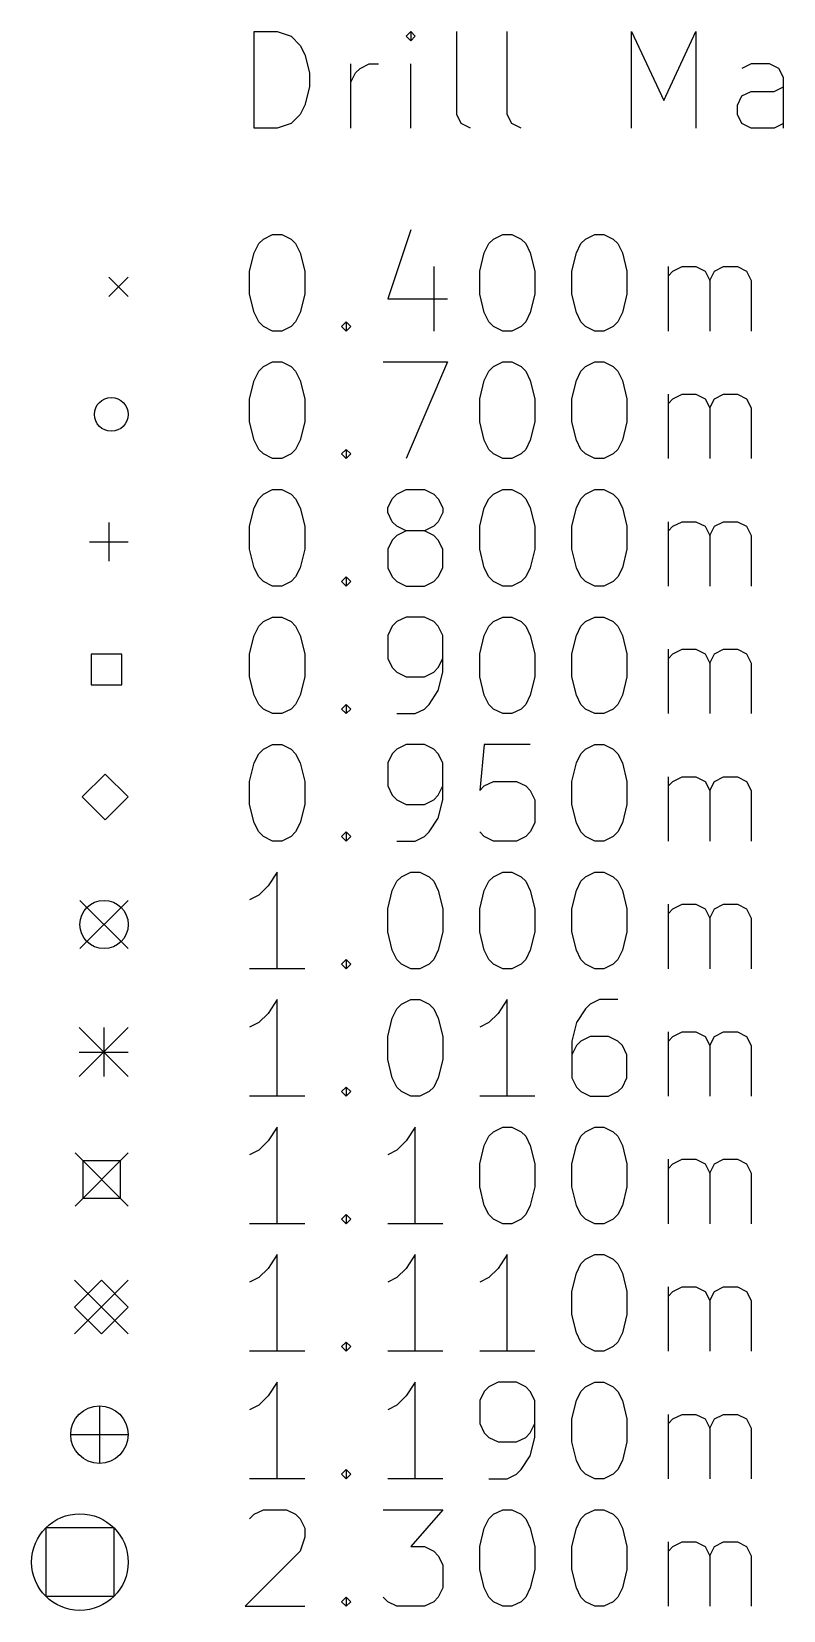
# Model space of a CAD drawing. Extents: x 123 to 254, y -156 to -68.
# Drawn here: x 122.77 to 138.33, y -155.53 to -122.84 of the extents above; entities that cross this region are included whole.
import ezdxf

# ---------------------------------------------------------------- set-up
doc = ezdxf.new("R2010")
doc.units = 0
doc.layers.add('BLACK', color=7, linetype='CONTINUOUS')

msp = doc.modelspace()

# ---------------------------------------------------------------- linework, layer by layer
at = {"layer": 'BLACK', "linetype": 'CONTINUOUS'}
for p, q in [((127.373768, -124.839838), (127.373768, -122.839838)), ((127.373768, -122.839838), (127.849958, -122.839838)), ((127.849958, -122.839838), (128.135673, -122.935076)), ((130.611863, -122.839838), (130.516625, -122.935076)), ((130.707101, -122.935076), (130.611863, -122.839838)), ((130.611863, -122.839838), (130.611863, -123.030314)), ((131.564244, -124.554123), (131.564244, -122.839838)), ((132.611863, -124.554123), (132.611863, -122.839838)), ((135.183292, -124.839838), (135.183292, -122.839838)), ((135.183292, -122.839838), (135.849959, -124.268409)), ((135.849959, -124.268409), (136.516625, -122.839838)), ((136.516625, -122.839838), (136.516625, -124.839838)), ((128.135673, -122.935076), (128.326149, -123.125552)), ((128.326149, -123.125552), (128.421387, -123.316028)), ((130.516625, -122.935076), (130.611863, -123.030314)), ((130.611863, -123.030314), (130.707101, -122.935076)), ((128.421387, -123.316028), (128.516625, -123.69698)), ((129.373768, -124.839838), (129.373768, -123.506504)), ((129.564244, -123.601742), (129.75472, -123.506504)), ((129.75472, -123.506504), (129.945197, -123.506504)), ((130.611863, -124.839838), (130.611863, -123.506504)), ((137.659482, -123.506504), (137.469006, -123.601742)), ((138.040435, -123.506504), (137.659482, -123.506504)), ((138.230911, -123.601742), (138.040435, -123.506504)), ((128.516625, -123.69698), (128.516625, -123.982695)), ((129.373768, -123.887457), (129.469006, -123.69698)), ((129.469006, -123.69698), (129.564244, -123.601742)), ((138.326149, -123.792219), (138.230911, -123.601742)), ((138.326149, -124.839838), (138.326149, -123.792219)), ((128.516625, -123.982695), (128.421387, -124.363647)), ((137.373768, -124.363647), (137.469006, -124.173171)), ((137.469006, -124.173171), (137.659482, -124.077933)), ((137.659482, -124.077933), (138.135673, -124.077933)), ((138.135673, -124.077933), (138.326149, -123.982695)), ((128.421387, -124.363647), (128.326149, -124.554123)), ((137.373768, -124.554123), (137.373768, -124.363647)), ((127.849958, -124.839838), (127.373768, -124.839838)), ((128.135673, -124.7446), (127.849958, -124.839838)), ((128.326149, -124.554123), (128.135673, -124.7446)), ((131.659482, -124.7446), (131.564244, -124.554123)), ((131.849958, -124.839838), (131.659482, -124.7446)), ((132.707101, -124.7446), (132.611863, -124.554123)), ((132.897577, -124.839838), (132.707101, -124.7446)), ((137.469006, -124.7446), (137.373768, -124.554123)), ((137.659482, -124.839838), (137.469006, -124.7446)), ((138.135673, -124.839838), (137.659482, -124.839838)), ((138.326149, -124.7446), (138.135673, -124.839838)), ((127.469006, -127.230314), (127.564244, -127.135076)), ((127.564244, -127.135076), (127.75472, -127.039838)), ((127.75472, -127.039838), (127.945197, -127.039838)), ((127.945197, -127.039838), (128.135673, -127.135076)), ((128.135673, -127.135076), (128.230911, -127.230314)), ((130.611863, -126.9446), (130.135673, -128.373171)), ((132.230911, -127.230314), (132.326149, -127.135076)), ((132.326149, -127.135076), (132.516625, -127.039838)), ((132.516625, -127.039838), (132.707102, -127.039838)), ((132.707102, -127.039838), (132.897578, -127.135076)), ((132.897578, -127.135076), (132.992816, -127.230314)), ((134.135673, -127.230314), (134.230911, -127.135076)), ((134.230911, -127.135076), (134.421387, -127.039838)), ((134.421387, -127.039838), (134.611864, -127.039838)), ((134.611864, -127.039838), (134.80234, -127.135076)), ((134.80234, -127.135076), (134.897578, -127.230314)), ((127.27853, -127.801742), (127.373768, -127.42079)), ((127.373768, -127.42079), (127.469006, -127.230314)), ((128.230911, -127.230314), (128.326149, -127.42079)), ((128.326149, -127.42079), (128.421387, -127.801742)), ((132.040435, -127.801742), (132.135673, -127.42079)), ((132.135673, -127.42079), (132.230911, -127.230314)), ((132.992816, -127.230314), (133.088054, -127.42079)), ((133.088054, -127.42079), (133.183292, -127.801742)), ((133.945197, -127.801742), (134.040435, -127.42079)), ((134.040435, -127.42079), (134.135673, -127.230314)), ((134.897578, -127.230314), (134.992816, -127.42079)), ((134.992816, -127.42079), (135.088054, -127.801742)), ((131.088054, -127.706504), (131.088054, -129.039838)), ((135.945197, -129.039838), (135.945197, -127.706504)), ((136.040435, -127.801742), (136.230911, -127.706504)), ((136.230911, -127.706504), (136.516626, -127.706504)), ((136.516626, -127.706504), (136.707102, -127.801742)), ((136.897578, -127.801742), (137.088054, -127.706504)), ((137.088054, -127.706504), (137.373768, -127.706504)), ((137.373768, -127.706504), (137.564245, -127.801742)), ((124.366, -127.925), (124.766, -128.325)), ((124.766, -127.925), (124.366, -128.325)), ((127.27853, -128.277933), (127.27853, -127.801742)), ((128.421387, -127.801742), (128.421387, -128.277933)), ((132.040435, -128.277933), (132.040435, -127.801742)), ((133.183292, -127.801742), (133.183292, -128.277933)), ((133.945197, -128.277933), (133.945197, -127.801742)), ((135.088054, -127.801742), (135.088054, -128.277933)), ((135.945197, -127.89698), (136.040435, -127.801742)), ((136.707102, -127.801742), (136.80234, -127.992219)), ((136.80234, -127.992219), (136.897578, -127.801742)), ((136.80234, -127.992219), (136.80234, -129.039838)), ((137.564245, -127.801742), (137.659483, -127.992219)), ((137.659483, -127.992219), (137.659483, -129.039838)), ((127.373768, -128.658885), (127.27853, -128.277933)), ((128.421387, -128.277933), (128.326149, -128.658885)), ((130.135673, -128.373171), (131.373768, -128.373171)), ((132.135673, -128.658885), (132.040435, -128.277933)), ((133.183292, -128.277933), (133.088054, -128.658885)), ((134.040435, -128.658885), (133.945197, -128.277933)), ((135.088054, -128.277933), (134.992816, -128.658885)), ((127.469006, -128.849361), (127.373768, -128.658885)), ((128.326149, -128.658885), (128.230911, -128.849361)), ((132.230911, -128.849361), (132.135673, -128.658885)), ((133.088054, -128.658885), (132.992816, -128.849361)), ((134.135673, -128.849361), (134.040435, -128.658885)), ((134.992816, -128.658885), (134.897578, -128.849361)), ((127.564244, -128.9446), (127.469006, -128.849361)), ((127.75472, -129.039838), (127.564244, -128.9446)), ((127.945197, -129.039838), (127.75472, -129.039838)), ((128.135673, -128.9446), (127.945197, -129.039838)), ((128.230911, -128.849361), (128.135673, -128.9446)), ((129.183292, -128.9446), (129.27853, -128.849361)), ((129.27853, -129.039838), (129.183292, -128.9446)), ((129.27853, -128.849361), (129.373768, -128.9446)), ((129.27853, -128.849361), (129.27853, -129.039838)), ((129.373768, -128.9446), (129.27853, -129.039838)), ((132.326149, -128.9446), (132.230911, -128.849361)), ((132.516625, -129.039838), (132.326149, -128.9446)), ((132.707102, -129.039838), (132.516625, -129.039838)), ((132.897578, -128.9446), (132.707102, -129.039838)), ((132.992816, -128.849361), (132.897578, -128.9446)), ((134.230911, -128.9446), (134.135673, -128.849361)), ((134.421387, -129.039838), (134.230911, -128.9446)), ((134.611864, -129.039838), (134.421387, -129.039838)), ((134.80234, -128.9446), (134.611864, -129.039838)), ((134.897578, -128.849361), (134.80234, -128.9446)), ((127.564244, -129.775076), (127.75472, -129.679838)), ((127.75472, -129.679838), (127.945197, -129.679838)), ((127.945197, -129.679838), (128.135673, -129.775076)), ((130.040435, -129.679838), (131.373768, -129.679838)), ((131.373768, -129.679838), (130.516625, -131.679838)), ((132.326149, -129.775076), (132.516625, -129.679838)), ((132.516625, -129.679838), (132.707102, -129.679838)), ((132.707102, -129.679838), (132.897578, -129.775076)), ((134.230911, -129.775076), (134.421387, -129.679838)), ((134.421387, -129.679838), (134.611864, -129.679838)), ((134.611864, -129.679838), (134.80234, -129.775076)), ((127.27853, -130.441742), (127.373768, -130.06079)), ((127.373768, -130.06079), (127.469006, -129.870314)), ((127.469006, -129.870314), (127.564244, -129.775076)), ((128.135673, -129.775076), (128.230911, -129.870314)), ((128.230911, -129.870314), (128.326149, -130.06079)), ((128.326149, -130.06079), (128.421387, -130.441742)), ((132.040435, -130.441742), (132.135673, -130.06079)), ((132.135673, -130.06079), (132.230911, -129.870314)), ((132.230911, -129.870314), (132.326149, -129.775076)), ((132.897578, -129.775076), (132.992816, -129.870314)), ((132.992816, -129.870314), (133.088054, -130.06079)), ((133.088054, -130.06079), (133.183292, -130.441742)), ((133.945197, -130.441742), (134.040435, -130.06079)), ((134.040435, -130.06079), (134.135673, -129.870314)), ((134.135673, -129.870314), (134.230911, -129.775076)), ((134.80234, -129.775076), (134.897578, -129.870314)), ((134.897578, -129.870314), (134.992816, -130.06079)), ((134.992816, -130.06079), (135.088054, -130.441742)), ((135.945197, -131.679838), (135.945197, -130.346504)), ((136.040435, -130.441742), (136.230911, -130.346504)), ((136.230911, -130.346504), (136.516626, -130.346504)), ((136.516626, -130.346504), (136.707102, -130.441742)), ((136.897578, -130.441742), (137.088054, -130.346504)), ((137.088054, -130.346504), (137.373768, -130.346504)), ((137.373768, -130.346504), (137.564245, -130.441742)), ((127.27853, -130.917933), (127.27853, -130.441742)), ((128.421387, -130.441742), (128.421387, -130.917933)), ((132.040435, -130.917933), (132.040435, -130.441742)), ((133.183292, -130.441742), (133.183292, -130.917933)), ((133.945197, -130.917933), (133.945197, -130.441742)), ((135.088054, -130.441742), (135.088054, -130.917933)), ((135.945197, -130.53698), (136.040435, -130.441742)), ((136.707102, -130.441742), (136.80234, -130.632219)), ((136.80234, -130.632219), (136.897578, -130.441742)), ((136.80234, -130.632219), (136.80234, -131.679838)), ((137.564245, -130.441742), (137.659483, -130.632219)), ((137.659483, -130.632219), (137.659483, -131.679838)), ((127.373768, -131.298885), (127.27853, -130.917933)), ((128.421387, -130.917933), (128.326149, -131.298885)), ((132.135673, -131.298885), (132.040435, -130.917933)), ((133.183292, -130.917933), (133.088054, -131.298885)), ((134.040435, -131.298885), (133.945197, -130.917933)), ((135.088054, -130.917933), (134.992816, -131.298885)), ((127.469006, -131.489361), (127.373768, -131.298885)), ((128.326149, -131.298885), (128.230911, -131.489361)), ((132.230911, -131.489361), (132.135673, -131.298885)), ((133.088054, -131.298885), (132.992816, -131.489361)), ((134.135673, -131.489361), (134.040435, -131.298885)), ((134.992816, -131.298885), (134.897578, -131.489361)), ((127.564244, -131.5846), (127.469006, -131.489361)), ((127.75472, -131.679838), (127.564244, -131.5846)), ((127.945197, -131.679838), (127.75472, -131.679838)), ((128.135673, -131.5846), (127.945197, -131.679838)), ((128.230911, -131.489361), (128.135673, -131.5846)), ((129.183292, -131.5846), (129.27853, -131.489361)), ((129.27853, -131.679838), (129.183292, -131.5846)), ((129.27853, -131.489361), (129.373768, -131.5846)), ((129.27853, -131.489361), (129.27853, -131.679838)), ((129.373768, -131.5846), (129.27853, -131.679838)), ((132.326149, -131.5846), (132.230911, -131.489361)), ((132.516625, -131.679838), (132.326149, -131.5846)), ((132.707102, -131.679838), (132.516625, -131.679838)), ((132.897578, -131.5846), (132.707102, -131.679838)), ((132.992816, -131.489361), (132.897578, -131.5846)), ((134.230911, -131.5846), (134.135673, -131.489361)), ((134.421387, -131.679838), (134.230911, -131.5846)), ((134.611864, -131.679838), (134.421387, -131.679838)), ((134.80234, -131.5846), (134.611864, -131.679838)), ((134.897578, -131.489361), (134.80234, -131.5846)), ((127.564244, -132.415076), (127.75472, -132.319838)), ((127.75472, -132.319838), (127.945197, -132.319838)), ((127.945197, -132.319838), (128.135673, -132.415076)), ((130.326149, -132.415076), (130.516625, -132.319838)), ((130.516625, -132.319838), (130.897578, -132.319838)), ((130.897578, -132.319838), (131.088054, -132.415076)), ((132.326149, -132.415076), (132.516625, -132.319838)), ((132.516625, -132.319838), (132.707102, -132.319838)), ((132.707102, -132.319838), (132.897578, -132.415076)), ((134.230911, -132.415076), (134.421387, -132.319838)), ((134.421387, -132.319838), (134.611864, -132.319838)), ((134.611864, -132.319838), (134.80234, -132.415076)), ((127.27853, -133.081742), (127.373768, -132.70079)), ((127.373768, -132.70079), (127.469006, -132.510314)), ((127.469006, -132.510314), (127.564244, -132.415076)), ((128.135673, -132.415076), (128.230911, -132.510314)), ((128.230911, -132.510314), (128.326149, -132.70079)), ((128.326149, -132.70079), (128.421387, -133.081742)), ((130.135673, -132.70079), (130.230911, -132.510314)), ((130.135673, -132.796028), (130.135673, -132.70079)), ((130.230911, -132.510314), (130.326149, -132.415076)), ((131.088054, -132.415076), (131.183292, -132.510314)), ((131.183292, -132.510314), (131.27853, -132.70079)), ((131.27853, -132.70079), (131.27853, -132.796028)), ((132.040435, -133.081742), (132.135673, -132.70079)), ((132.135673, -132.70079), (132.230911, -132.510314)), ((132.230911, -132.510314), (132.326149, -132.415076)), ((132.897578, -132.415076), (132.992816, -132.510314)), ((132.992816, -132.510314), (133.088054, -132.70079)), ((133.088054, -132.70079), (133.183292, -133.081742)), ((133.945197, -133.081742), (134.040435, -132.70079)), ((134.040435, -132.70079), (134.135673, -132.510314)), ((134.135673, -132.510314), (134.230911, -132.415076)), ((134.80234, -132.415076), (134.897578, -132.510314)), ((134.897578, -132.510314), (134.992816, -132.70079)), ((134.992816, -132.70079), (135.088054, -133.081742)), ((124.366, -133.005), (124.366, -133.805)), ((130.230911, -132.986504), (130.135673, -132.796028)), ((130.326149, -133.081742), (130.230911, -132.986504)), ((131.183292, -132.986504), (131.088054, -133.081742)), ((131.27853, -132.796028), (131.183292, -132.986504)), ((135.945197, -134.319838), (135.945197, -132.986504)), ((136.040435, -133.081742), (136.230911, -132.986504)), ((136.230911, -132.986504), (136.516626, -132.986504)), ((136.516626, -132.986504), (136.707102, -133.081742)), ((136.897578, -133.081742), (137.088054, -132.986504)), ((137.088054, -132.986504), (137.373768, -132.986504)), ((137.373768, -132.986504), (137.564245, -133.081742)), ((127.27853, -133.557933), (127.27853, -133.081742)), ((128.421387, -133.081742), (128.421387, -133.557933)), ((130.326149, -133.272219), (130.230911, -133.367457)), ((130.516625, -133.17698), (130.326149, -133.081742)), ((130.516625, -133.17698), (130.326149, -133.272219)), ((130.897578, -133.17698), (130.516625, -133.17698)), ((131.088054, -133.081742), (130.897578, -133.17698)), ((131.088054, -133.272219), (130.897578, -133.17698)), ((131.183292, -133.367457), (131.088054, -133.272219)), ((132.040435, -133.557933), (132.040435, -133.081742)), ((133.183292, -133.081742), (133.183292, -133.557933)), ((133.945197, -133.557933), (133.945197, -133.081742)), ((135.088054, -133.081742), (135.088054, -133.557933)), ((135.945197, -133.17698), (136.040435, -133.081742)), ((136.707102, -133.081742), (136.80234, -133.272219)), ((136.80234, -133.272219), (136.897578, -133.081742)), ((136.80234, -133.272219), (136.80234, -134.319838)), ((137.564245, -133.081742), (137.659483, -133.272219)), ((137.659483, -133.272219), (137.659483, -134.319838)), ((123.966, -133.405), (124.766, -133.405)), ((127.373768, -133.938885), (127.27853, -133.557933)), ((128.421387, -133.557933), (128.326149, -133.938885)), ((130.230911, -133.367457), (130.135673, -133.557933)), ((130.135673, -133.557933), (130.135673, -133.938885)), ((131.27853, -133.557933), (131.183292, -133.367457)), ((131.27853, -133.938885), (131.27853, -133.557933)), ((132.135673, -133.938885), (132.040435, -133.557933)), ((133.183292, -133.557933), (133.088054, -133.938885)), ((134.040435, -133.938885), (133.945197, -133.557933)), ((135.088054, -133.557933), (134.992816, -133.938885)), ((127.469006, -134.129361), (127.373768, -133.938885)), ((128.326149, -133.938885), (128.230911, -134.129361)), ((130.135673, -133.938885), (130.230911, -134.129361)), ((131.183292, -134.129361), (131.27853, -133.938885)), ((132.230911, -134.129361), (132.135673, -133.938885)), ((133.088054, -133.938885), (132.992816, -134.129361)), ((134.135673, -134.129361), (134.040435, -133.938885)), ((134.992816, -133.938885), (134.897578, -134.129361)), ((127.564244, -134.2246), (127.469006, -134.129361)), ((127.75472, -134.319838), (127.564244, -134.2246)), ((127.945197, -134.319838), (127.75472, -134.319838)), ((128.135673, -134.2246), (127.945197, -134.319838)), ((128.230911, -134.129361), (128.135673, -134.2246)), ((129.183292, -134.2246), (129.27853, -134.129361)), ((129.27853, -134.319838), (129.183292, -134.2246)), ((129.27853, -134.129361), (129.373768, -134.2246)), ((129.27853, -134.129361), (129.27853, -134.319838)), ((129.373768, -134.2246), (129.27853, -134.319838)), ((130.230911, -134.129361), (130.326149, -134.2246)), ((130.326149, -134.2246), (130.516625, -134.319838)), ((130.516625, -134.319838), (130.897578, -134.319838)), ((130.897578, -134.319838), (131.088054, -134.2246)), ((131.088054, -134.2246), (131.183292, -134.129361)), ((132.326149, -134.2246), (132.230911, -134.129361)), ((132.516625, -134.319838), (132.326149, -134.2246)), ((132.707102, -134.319838), (132.516625, -134.319838)), ((132.897578, -134.2246), (132.707102, -134.319838)), ((132.992816, -134.129361), (132.897578, -134.2246)), ((134.230911, -134.2246), (134.135673, -134.129361)), ((134.421387, -134.319838), (134.230911, -134.2246)), ((134.611864, -134.319838), (134.421387, -134.319838)), ((134.80234, -134.2246), (134.611864, -134.319838)), ((134.897578, -134.129361), (134.80234, -134.2246)), ((127.564244, -135.055076), (127.75472, -134.959838)), ((127.75472, -134.959838), (127.945197, -134.959838)), ((127.945197, -134.959838), (128.135673, -135.055076)), ((130.516625, -134.959838), (130.326149, -135.055076)), ((130.897578, -134.959838), (130.516625, -134.959838)), ((131.088054, -135.055076), (130.897578, -134.959838)), ((132.326149, -135.055076), (132.516625, -134.959838)), ((132.516625, -134.959838), (132.707102, -134.959838)), ((132.707102, -134.959838), (132.897578, -135.055076)), ((134.230911, -135.055076), (134.421387, -134.959838)), ((134.421387, -134.959838), (134.611864, -134.959838)), ((134.611864, -134.959838), (134.80234, -135.055076)), ((127.373768, -135.34079), (127.469006, -135.150314)), ((127.469006, -135.150314), (127.564244, -135.055076)), ((128.135673, -135.055076), (128.230911, -135.150314)), ((128.230911, -135.150314), (128.326149, -135.34079)), ((130.230911, -135.150314), (130.135673, -135.34079)), ((130.326149, -135.055076), (130.230911, -135.150314)), ((131.183292, -135.150314), (131.088054, -135.055076)), ((131.27853, -135.34079), (131.183292, -135.150314)), ((132.135673, -135.34079), (132.230911, -135.150314)), ((132.230911, -135.150314), (132.326149, -135.055076)), ((132.897578, -135.055076), (132.992816, -135.150314)), ((132.992816, -135.150314), (133.088054, -135.34079)), ((134.040435, -135.34079), (134.135673, -135.150314)), ((134.135673, -135.150314), (134.230911, -135.055076)), ((134.80234, -135.055076), (134.897578, -135.150314)), ((134.897578, -135.150314), (134.992816, -135.34079)), ((127.27853, -135.721742), (127.373768, -135.34079)), ((128.326149, -135.34079), (128.421387, -135.721742)), ((130.135673, -135.34079), (130.135673, -135.81698)), ((131.27853, -136.102695), (131.27853, -135.34079)), ((132.040435, -135.721742), (132.135673, -135.34079)), ((133.088054, -135.34079), (133.183292, -135.721742)), ((133.945197, -135.721742), (134.040435, -135.34079)), ((134.992816, -135.34079), (135.088054, -135.721742)), ((135.945197, -136.959838), (135.945197, -135.626504)), ((136.040435, -135.721742), (136.230911, -135.626504)), ((136.230911, -135.626504), (136.516626, -135.626504)), ((136.516626, -135.626504), (136.707102, -135.721742)), ((136.897578, -135.721742), (137.088054, -135.626504)), ((137.088054, -135.626504), (137.373768, -135.626504)), ((137.373768, -135.626504), (137.564245, -135.721742)), ((124.634201, -135.726799), (123.997799, -135.726799)), ((123.997799, -135.726799), (123.997799, -136.363201)), ((124.634201, -136.363201), (124.634201, -135.726799)), ((127.27853, -136.197933), (127.27853, -135.721742)), ((128.421387, -135.721742), (128.421387, -136.197933)), ((130.135673, -135.81698), (130.230911, -136.007457)), ((131.183292, -136.007457), (131.27853, -135.81698)), ((132.040435, -136.197933), (132.040435, -135.721742)), ((133.183292, -135.721742), (133.183292, -136.197933)), ((133.945197, -136.197933), (133.945197, -135.721742)), ((135.088054, -135.721742), (135.088054, -136.197933)), ((135.945197, -135.81698), (136.040435, -135.721742)), ((136.707102, -135.721742), (136.80234, -135.912219)), ((136.80234, -135.912219), (136.897578, -135.721742)), ((136.80234, -135.912219), (136.80234, -136.959838)), ((137.564245, -135.721742), (137.659483, -135.912219)), ((137.659483, -135.912219), (137.659483, -136.959838)), ((127.373768, -136.578885), (127.27853, -136.197933)), ((128.421387, -136.197933), (128.326149, -136.578885)), ((130.230911, -136.007457), (130.326149, -136.102695)), ((130.326149, -136.102695), (130.516625, -136.197933)), ((130.516625, -136.197933), (130.897578, -136.197933)), ((130.897578, -136.197933), (131.088054, -136.102695)), ((131.088054, -136.102695), (131.183292, -136.007457)), ((131.183292, -136.483647), (131.27853, -136.102695)), ((132.135673, -136.578885), (132.040435, -136.197933)), ((133.183292, -136.197933), (133.088054, -136.578885)), ((134.040435, -136.578885), (133.945197, -136.197933)), ((135.088054, -136.197933), (134.992816, -136.578885)), ((123.997799, -136.363201), (124.634201, -136.363201)), ((127.469006, -136.769361), (127.373768, -136.578885)), ((128.326149, -136.578885), (128.230911, -136.769361)), ((130.992816, -136.769361), (131.183292, -136.483647)), ((132.230911, -136.769361), (132.135673, -136.578885)), ((133.088054, -136.578885), (132.992816, -136.769361)), ((134.135673, -136.769361), (134.040435, -136.578885)), ((134.992816, -136.578885), (134.897578, -136.769361)), ((127.564244, -136.8646), (127.469006, -136.769361)), ((127.75472, -136.959838), (127.564244, -136.8646)), ((128.135673, -136.8646), (127.945197, -136.959838)), ((128.230911, -136.769361), (128.135673, -136.8646)), ((129.183292, -136.8646), (129.27853, -136.769361)), ((129.27853, -136.959838), (129.183292, -136.8646)), ((129.27853, -136.769361), (129.373768, -136.8646)), ((129.27853, -136.769361), (129.27853, -136.959838)), ((129.373768, -136.8646), (129.27853, -136.959838)), ((130.707101, -136.959838), (130.897578, -136.8646)), ((130.897578, -136.8646), (130.992816, -136.769361)), ((132.326149, -136.8646), (132.230911, -136.769361)), ((132.516625, -136.959838), (132.326149, -136.8646)), ((132.897578, -136.8646), (132.707102, -136.959838)), ((132.992816, -136.769361), (132.897578, -136.8646)), ((134.230911, -136.8646), (134.135673, -136.769361)), ((134.421387, -136.959838), (134.230911, -136.8646)), ((134.80234, -136.8646), (134.611864, -136.959838)), ((134.897578, -136.769361), (134.80234, -136.8646)), ((127.945197, -136.959838), (127.75472, -136.959838)), ((130.326149, -136.959838), (130.707101, -136.959838)), ((132.707102, -136.959838), (132.516625, -136.959838)), ((134.611864, -136.959838), (134.421387, -136.959838)), ((127.564244, -137.695076), (127.75472, -137.599838)), ((127.75472, -137.599838), (127.945197, -137.599838)), ((127.945197, -137.599838), (128.135673, -137.695076)), ((130.516625, -137.599838), (130.326149, -137.695076)), ((130.897578, -137.599838), (130.516625, -137.599838)), ((131.088054, -137.695076), (130.897578, -137.599838)), ((132.135673, -137.599838), (132.040435, -138.552219)), ((133.088054, -137.599838), (132.135673, -137.599838)), ((134.230911, -137.695076), (134.421387, -137.599838)), ((134.421387, -137.599838), (134.611864, -137.599838)), ((134.611864, -137.599838), (134.80234, -137.695076)), ((127.373768, -137.98079), (127.469006, -137.790314)), ((127.469006, -137.790314), (127.564244, -137.695076)), ((128.135673, -137.695076), (128.230911, -137.790314)), ((128.230911, -137.790314), (128.326149, -137.98079)), ((130.230911, -137.790314), (130.135673, -137.98079)), ((130.326149, -137.695076), (130.230911, -137.790314)), ((131.183292, -137.790314), (131.088054, -137.695076)), ((131.27853, -137.98079), (131.183292, -137.790314)), ((134.040435, -137.98079), (134.135673, -137.790314)), ((134.135673, -137.790314), (134.230911, -137.695076)), ((134.80234, -137.695076), (134.897578, -137.790314)), ((134.897578, -137.790314), (134.992816, -137.98079)), ((124.291, -138.21), (123.816, -138.685)), ((124.766, -138.685), (124.291, -138.21)), ((127.27853, -138.361742), (127.373768, -137.98079)), ((128.326149, -137.98079), (128.421387, -138.361742)), ((130.135673, -137.98079), (130.135673, -138.45698)), ((131.27853, -138.742695), (131.27853, -137.98079)), ((133.945197, -138.361742), (134.040435, -137.98079)), ((134.992816, -137.98079), (135.088054, -138.361742)), ((127.27853, -138.837933), (127.27853, -138.361742)), ((128.421387, -138.361742), (128.421387, -138.837933)), ((130.135673, -138.45698), (130.230911, -138.647457)), ((131.183292, -138.647457), (131.27853, -138.45698)), ((132.040435, -138.552219), (132.135673, -138.45698)), ((132.135673, -138.45698), (132.326149, -138.361742)), ((132.326149, -138.361742), (132.80234, -138.361742)), ((132.80234, -138.361742), (132.992816, -138.45698)), ((132.992816, -138.45698), (133.088054, -138.552219)), ((133.088054, -138.552219), (133.183292, -138.742695)), ((133.945197, -138.837933), (133.945197, -138.361742)), ((135.088054, -138.361742), (135.088054, -138.837933)), ((135.945197, -139.599838), (135.945197, -138.266504)), ((135.945197, -138.45698), (136.040435, -138.361742)), ((136.040435, -138.361742), (136.230911, -138.266504)), ((136.230911, -138.266504), (136.516626, -138.266504)), ((136.516626, -138.266504), (136.707102, -138.361742)), ((136.707102, -138.361742), (136.80234, -138.552219)), ((136.80234, -138.552219), (136.897578, -138.361742)), ((136.80234, -138.552219), (136.80234, -139.599838)), ((136.897578, -138.361742), (137.088054, -138.266504)), ((137.088054, -138.266504), (137.373768, -138.266504)), ((137.373768, -138.266504), (137.564245, -138.361742)), ((137.564245, -138.361742), (137.659483, -138.552219)), ((137.659483, -138.552219), (137.659483, -139.599838)), ((123.816, -138.685), (124.291, -139.16)), ((124.291, -139.16), (124.766, -138.685)), ((127.373768, -139.218885), (127.27853, -138.837933)), ((128.421387, -138.837933), (128.326149, -139.218885)), ((130.230911, -138.647457), (130.326149, -138.742695)), ((130.326149, -138.742695), (130.516625, -138.837933)), ((130.516625, -138.837933), (130.897578, -138.837933)), ((130.897578, -138.837933), (131.088054, -138.742695)), ((131.088054, -138.742695), (131.183292, -138.647457)), ((131.183292, -139.123647), (131.27853, -138.742695)), ((133.183292, -138.742695), (133.183292, -139.218885)), ((134.040435, -139.218885), (133.945197, -138.837933)), ((135.088054, -138.837933), (134.992816, -139.218885)), ((127.469006, -139.409361), (127.373768, -139.218885)), ((128.326149, -139.218885), (128.230911, -139.409361)), ((130.992816, -139.409361), (131.183292, -139.123647)), ((133.183292, -139.218885), (133.088054, -139.409361)), ((134.135673, -139.409361), (134.040435, -139.218885)), ((134.992816, -139.218885), (134.897578, -139.409361)), ((127.564244, -139.5046), (127.469006, -139.409361)), ((127.75472, -139.599838), (127.564244, -139.5046)), ((128.135673, -139.5046), (127.945197, -139.599838)), ((128.230911, -139.409361), (128.135673, -139.5046)), ((129.183292, -139.5046), (129.27853, -139.409361)), ((129.27853, -139.599838), (129.183292, -139.5046)), ((129.27853, -139.409361), (129.373768, -139.5046)), ((129.27853, -139.409361), (129.27853, -139.599838)), ((129.373768, -139.5046), (129.27853, -139.599838)), ((130.707101, -139.599838), (130.897578, -139.5046)), ((130.897578, -139.5046), (130.992816, -139.409361)), ((132.135673, -139.5046), (132.040435, -139.409361)), ((132.326149, -139.599838), (132.135673, -139.5046)), ((132.992816, -139.5046), (132.80234, -139.599838)), ((133.088054, -139.409361), (132.992816, -139.5046)), ((134.230911, -139.5046), (134.135673, -139.409361)), ((134.421387, -139.599838), (134.230911, -139.5046)), ((134.80234, -139.5046), (134.611864, -139.599838)), ((134.897578, -139.409361), (134.80234, -139.5046)), ((127.945197, -139.599838), (127.75472, -139.599838)), ((130.326149, -139.599838), (130.707101, -139.599838)), ((132.80234, -139.599838), (132.326149, -139.599838)), ((134.611864, -139.599838), (134.421387, -139.599838)), ((127.659482, -140.525552), (127.469006, -140.716028)), ((127.849958, -140.239838), (127.659482, -140.525552)), ((127.849958, -142.239838), (127.849958, -140.239838)), ((130.230911, -140.62079), (130.326149, -140.430314)), ((130.326149, -140.430314), (130.421387, -140.335076)), ((130.421387, -140.335076), (130.611863, -140.239838)), ((130.611863, -140.239838), (130.80234, -140.239838)), ((130.80234, -140.239838), (130.992816, -140.335076)), ((130.992816, -140.335076), (131.088054, -140.430314)), ((131.088054, -140.430314), (131.183292, -140.62079)), ((132.135673, -140.62079), (132.230911, -140.430314)), ((132.230911, -140.430314), (132.326149, -140.335076)), ((132.326149, -140.335076), (132.516625, -140.239838)), ((132.516625, -140.239838), (132.707102, -140.239838)), ((132.707102, -140.239838), (132.897578, -140.335076)), ((132.897578, -140.335076), (132.992816, -140.430314)), ((132.992816, -140.430314), (133.088054, -140.62079)), ((134.040435, -140.62079), (134.135673, -140.430314)), ((134.135673, -140.430314), (134.230911, -140.335076)), ((134.230911, -140.335076), (134.421387, -140.239838)), ((134.421387, -140.239838), (134.611864, -140.239838)), ((134.611864, -140.239838), (134.80234, -140.335076)), ((134.80234, -140.335076), (134.897578, -140.430314)), ((134.897578, -140.430314), (134.992816, -140.62079)), ((123.766, -140.825), (124.766, -141.825)), ((124.766, -140.825), (123.766, -141.825)), ((127.469006, -140.716028), (127.27853, -140.811266)), ((130.135673, -141.001742), (130.230911, -140.62079)), ((131.183292, -140.62079), (131.27853, -141.001742)), ((132.040435, -141.001742), (132.135673, -140.62079)), ((133.088054, -140.62079), (133.183292, -141.001742)), ((133.945197, -141.001742), (134.040435, -140.62079)), ((134.992816, -140.62079), (135.088054, -141.001742)), ((130.135673, -141.477933), (130.135673, -141.001742)), ((131.27853, -141.001742), (131.27853, -141.477933)), ((132.040435, -141.477933), (132.040435, -141.001742)), ((133.183292, -141.001742), (133.183292, -141.477933)), ((133.945197, -141.477933), (133.945197, -141.001742)), ((135.088054, -141.001742), (135.088054, -141.477933)), ((135.945197, -142.239838), (135.945197, -140.906504)), ((135.945197, -141.09698), (136.040435, -141.001742)), ((136.040435, -141.001742), (136.230911, -140.906504)), ((136.230911, -140.906504), (136.516626, -140.906504)), ((136.516626, -140.906504), (136.707102, -141.001742)), ((136.707102, -141.001742), (136.80234, -141.192219)), ((136.80234, -141.192219), (136.897578, -141.001742)), ((136.80234, -141.192219), (136.80234, -142.239838)), ((136.897578, -141.001742), (137.088054, -140.906504)), ((137.088054, -140.906504), (137.373768, -140.906504)), ((137.373768, -140.906504), (137.564245, -141.001742)), ((137.564245, -141.001742), (137.659483, -141.192219)), ((137.659483, -141.192219), (137.659483, -142.239838)), ((130.230911, -141.858885), (130.135673, -141.477933)), ((131.27853, -141.477933), (131.183292, -141.858885)), ((132.135673, -141.858885), (132.040435, -141.477933)), ((133.183292, -141.477933), (133.088054, -141.858885)), ((134.040435, -141.858885), (133.945197, -141.477933)), ((135.088054, -141.477933), (134.992816, -141.858885)), ((129.183292, -142.1446), (129.27853, -142.049361)), ((129.27853, -142.239838), (129.183292, -142.1446)), ((129.27853, -142.049361), (129.373768, -142.1446)), ((129.27853, -142.049361), (129.27853, -142.239838)), ((129.373768, -142.1446), (129.27853, -142.239838)), ((130.326149, -142.049361), (130.230911, -141.858885)), ((130.421387, -142.1446), (130.326149, -142.049361)), ((130.611863, -142.239838), (130.421387, -142.1446)), ((130.992816, -142.1446), (130.80234, -142.239838)), ((131.088054, -142.049361), (130.992816, -142.1446)), ((131.183292, -141.858885), (131.088054, -142.049361)), ((132.230911, -142.049361), (132.135673, -141.858885)), ((132.326149, -142.1446), (132.230911, -142.049361)), ((132.516625, -142.239838), (132.326149, -142.1446)), ((132.897578, -142.1446), (132.707102, -142.239838)), ((132.992816, -142.049361), (132.897578, -142.1446)), ((133.088054, -141.858885), (132.992816, -142.049361)), ((134.135673, -142.049361), (134.040435, -141.858885)), ((134.230911, -142.1446), (134.135673, -142.049361)), ((134.421387, -142.239838), (134.230911, -142.1446)), ((134.80234, -142.1446), (134.611864, -142.239838)), ((134.897578, -142.049361), (134.80234, -142.1446)), ((134.992816, -141.858885), (134.897578, -142.049361)), ((128.421387, -142.239838), (127.27853, -142.239838)), ((130.80234, -142.239838), (130.611863, -142.239838)), ((132.707102, -142.239838), (132.516625, -142.239838)), ((134.611864, -142.239838), (134.421387, -142.239838)), ((127.849958, -142.879838), (127.659482, -143.165552)), ((127.849958, -144.879838), (127.849958, -142.879838)), ((130.230911, -143.26079), (130.326149, -143.070314)), ((130.326149, -143.070314), (130.421387, -142.975076)), ((130.421387, -142.975076), (130.611863, -142.879838)), ((130.611863, -142.879838), (130.80234, -142.879838)), ((130.80234, -142.879838), (130.992816, -142.975076)), ((130.992816, -142.975076), (131.088054, -143.070314)), ((131.088054, -143.070314), (131.183292, -143.26079)), ((132.611863, -142.879838), (132.421387, -143.165552)), ((132.611863, -144.879838), (132.611863, -142.879838)), ((134.230911, -143.070314), (134.040435, -143.356028)), ((134.326149, -142.975076), (134.230911, -143.070314)), ((134.516625, -142.879838), (134.326149, -142.975076)), ((134.897578, -142.879838), (134.516625, -142.879838)), ((123.75, -143.457), (124.766, -144.473)), ((124.766, -143.457), (123.75, -144.473)), ((124.258, -143.457), (124.258, -144.473)), ((127.469006, -143.356028), (127.27853, -143.451266)), ((127.659482, -143.165552), (127.469006, -143.356028)), ((130.135673, -143.641742), (130.230911, -143.26079)), ((131.183292, -143.26079), (131.27853, -143.641742)), ((132.230911, -143.356028), (132.040435, -143.451266)), ((132.421387, -143.165552), (132.230911, -143.356028)), ((134.040435, -143.356028), (133.945197, -143.73698)), ((130.135673, -144.117933), (130.135673, -143.641742)), ((131.27853, -143.641742), (131.27853, -144.117933)), ((133.945197, -143.73698), (133.945197, -144.498885)), ((134.135673, -143.73698), (134.040435, -143.832219)), ((134.326149, -143.641742), (134.135673, -143.73698)), ((134.707102, -143.641742), (134.326149, -143.641742)), ((134.897578, -143.73698), (134.707102, -143.641742)), ((134.992816, -143.832219), (134.897578, -143.73698)), ((135.945197, -144.879838), (135.945197, -143.546504)), ((135.945197, -143.73698), (136.040435, -143.641742)), ((136.040435, -143.641742), (136.230911, -143.546504)), ((136.230911, -143.546504), (136.516626, -143.546504)), ((136.516626, -143.546504), (136.707102, -143.641742)), ((136.707102, -143.641742), (136.80234, -143.832219)), ((136.80234, -143.832219), (136.897578, -143.641742)), ((136.897578, -143.641742), (137.088054, -143.546504)), ((137.088054, -143.546504), (137.373768, -143.546504)), ((137.373768, -143.546504), (137.564245, -143.641742)), ((137.564245, -143.641742), (137.659483, -143.832219)), ((123.75, -143.965), (124.766, -143.965)), ((130.230911, -144.498885), (130.135673, -144.117933)), ((131.27853, -144.117933), (131.183292, -144.498885)), ((134.040435, -143.832219), (133.945197, -144.022695)), ((135.088054, -144.022695), (134.992816, -143.832219)), ((135.088054, -144.498885), (135.088054, -144.022695)), ((136.80234, -143.832219), (136.80234, -144.879838)), ((137.659483, -143.832219), (137.659483, -144.879838)), ((129.183292, -144.7846), (129.27853, -144.689361)), ((129.27853, -144.879838), (129.183292, -144.7846)), ((129.27853, -144.689361), (129.373768, -144.7846)), ((129.27853, -144.689361), (129.27853, -144.879838)), ((129.373768, -144.7846), (129.27853, -144.879838)), ((130.326149, -144.689361), (130.230911, -144.498885)), ((130.421387, -144.7846), (130.326149, -144.689361)), ((130.611863, -144.879838), (130.421387, -144.7846)), ((130.992816, -144.7846), (130.80234, -144.879838)), ((131.088054, -144.689361), (130.992816, -144.7846)), ((131.183292, -144.498885), (131.088054, -144.689361)), ((133.945197, -144.498885), (134.040435, -144.689361)), ((134.040435, -144.689361), (134.135673, -144.7846)), ((134.135673, -144.7846), (134.326149, -144.879838)), ((134.707102, -144.879838), (134.897578, -144.7846)), ((134.897578, -144.7846), (134.992816, -144.689361)), ((134.992816, -144.689361), (135.088054, -144.498885)), ((128.421387, -144.879838), (127.27853, -144.879838)), ((130.80234, -144.879838), (130.611863, -144.879838)), ((133.183292, -144.879838), (132.040435, -144.879838)), ((134.326149, -144.879838), (134.707102, -144.879838)), ((127.849958, -145.519838), (127.659482, -145.805552)), ((127.849958, -147.519838), (127.849958, -145.519838)), ((130.707101, -145.519838), (130.516625, -145.805552)), ((130.707101, -147.519838), (130.707101, -145.519838)), ((132.135673, -145.90079), (132.230911, -145.710314)), ((132.230911, -145.710314), (132.326149, -145.615076)), ((132.326149, -145.615076), (132.516625, -145.519838)), ((132.516625, -145.519838), (132.707102, -145.519838)), ((132.707102, -145.519838), (132.897578, -145.615076)), ((132.897578, -145.615076), (132.992816, -145.710314)), ((132.992816, -145.710314), (133.088054, -145.90079)), ((134.040435, -145.90079), (134.135673, -145.710314)), ((134.135673, -145.710314), (134.230911, -145.615076)), ((134.230911, -145.615076), (134.421387, -145.519838)), ((134.421387, -145.519838), (134.611864, -145.519838)), ((134.611864, -145.519838), (134.80234, -145.615076)), ((134.80234, -145.615076), (134.897578, -145.710314)), ((134.897578, -145.710314), (134.992816, -145.90079)), ((123.666, -146.055), (124.766, -147.155)), ((124.766, -146.055), (123.666, -147.155)), ((127.469006, -145.996028), (127.27853, -146.091266)), ((127.659482, -145.805552), (127.469006, -145.996028)), ((130.326149, -145.996028), (130.135673, -146.091266)), ((130.516625, -145.805552), (130.326149, -145.996028)), ((132.040435, -146.281742), (132.135673, -145.90079)), ((133.088054, -145.90079), (133.183292, -146.281742)), ((133.945197, -146.281742), (134.040435, -145.90079)), ((134.992816, -145.90079), (135.088054, -146.281742)), ((124.604912, -146.216088), (123.827088, -146.216088)), ((123.827088, -146.216088), (123.827088, -146.993912)), ((124.604912, -146.993912), (124.604912, -146.216088)), ((132.040435, -146.757933), (132.040435, -146.281742)), ((133.183292, -146.281742), (133.183292, -146.757933)), ((133.945197, -146.757933), (133.945197, -146.281742)), ((135.088054, -146.281742), (135.088054, -146.757933)), ((135.945197, -147.519838), (135.945197, -146.186504)), ((135.945197, -146.37698), (136.040435, -146.281742)), ((136.040435, -146.281742), (136.230911, -146.186504)), ((136.230911, -146.186504), (136.516626, -146.186504)), ((136.516626, -146.186504), (136.707102, -146.281742)), ((136.707102, -146.281742), (136.80234, -146.472219)), ((136.80234, -146.472219), (136.897578, -146.281742)), ((136.897578, -146.281742), (137.088054, -146.186504)), ((137.088054, -146.186504), (137.373768, -146.186504)), ((137.373768, -146.186504), (137.564245, -146.281742)), ((137.564245, -146.281742), (137.659483, -146.472219)), ((136.80234, -146.472219), (136.80234, -147.519838)), ((137.659483, -146.472219), (137.659483, -147.519838)), ((123.827088, -146.993912), (124.604912, -146.993912)), ((132.135673, -147.138885), (132.040435, -146.757933)), ((133.183292, -146.757933), (133.088054, -147.138885)), ((134.040435, -147.138885), (133.945197, -146.757933)), ((135.088054, -146.757933), (134.992816, -147.138885)), ((129.183292, -147.4246), (129.27853, -147.329361)), ((129.27853, -147.329361), (129.373768, -147.4246)), ((129.27853, -147.329361), (129.27853, -147.519838)), ((132.230911, -147.329361), (132.135673, -147.138885)), ((132.326149, -147.4246), (132.230911, -147.329361)), ((132.992816, -147.329361), (132.897578, -147.4246)), ((133.088054, -147.138885), (132.992816, -147.329361)), ((134.135673, -147.329361), (134.040435, -147.138885)), ((134.230911, -147.4246), (134.135673, -147.329361)), ((134.897578, -147.329361), (134.80234, -147.4246)), ((134.992816, -147.138885), (134.897578, -147.329361)), ((128.421387, -147.519838), (127.27853, -147.519838)), ((129.27853, -147.519838), (129.183292, -147.4246)), ((129.373768, -147.4246), (129.27853, -147.519838)), ((131.27853, -147.519838), (130.135673, -147.519838)), ((132.516625, -147.519838), (132.326149, -147.4246)), ((132.707102, -147.519838), (132.516625, -147.519838)), ((132.897578, -147.4246), (132.707102, -147.519838)), ((134.421387, -147.519838), (134.230911, -147.4246)), ((134.611864, -147.519838), (134.421387, -147.519838)), ((134.80234, -147.4246), (134.611864, -147.519838)), ((127.849958, -148.159838), (127.659482, -148.445552)), ((127.849958, -150.159838), (127.849958, -148.159838)), ((130.707101, -148.159838), (130.516625, -148.445552)), ((130.707101, -150.159838), (130.707101, -148.159838)), ((132.611863, -148.159838), (132.421387, -148.445552)), ((132.611863, -150.159838), (132.611863, -148.159838)), ((134.040435, -148.54079), (134.135673, -148.350314)), ((134.135673, -148.350314), (134.230911, -148.255076)), ((134.230911, -148.255076), (134.421387, -148.159838)), ((134.421387, -148.159838), (134.611864, -148.159838)), ((134.611864, -148.159838), (134.80234, -148.255076)), ((134.80234, -148.255076), (134.897578, -148.350314)), ((134.897578, -148.350314), (134.992816, -148.54079)), ((123.656, -148.69), (124.766, -149.8)), ((124.766, -148.69), (123.656, -149.8)), ((124.211, -148.69), (123.656, -149.245)), ((124.766, -149.245), (124.211, -148.69)), ((127.469006, -148.636028), (127.27853, -148.731266)), ((127.659482, -148.445552), (127.469006, -148.636028)), ((130.326149, -148.636028), (130.135673, -148.731266)), ((130.516625, -148.445552), (130.326149, -148.636028)), ((132.230911, -148.636028), (132.040435, -148.731266)), ((132.421387, -148.445552), (132.230911, -148.636028)), ((133.945197, -148.921742), (134.040435, -148.54079)), ((134.992816, -148.54079), (135.088054, -148.921742)), ((133.945197, -149.397933), (133.945197, -148.921742)), ((135.088054, -148.921742), (135.088054, -149.397933)), ((135.945197, -150.159838), (135.945197, -148.826504)), ((135.945197, -149.01698), (136.040435, -148.921742)), ((136.040435, -148.921742), (136.230911, -148.826504)), ((136.230911, -148.826504), (136.516626, -148.826504)), ((136.516626, -148.826504), (136.707102, -148.921742)), ((136.707102, -148.921742), (136.80234, -149.112219)), ((136.80234, -149.112219), (136.897578, -148.921742)), ((136.897578, -148.921742), (137.088054, -148.826504)), ((137.088054, -148.826504), (137.373768, -148.826504)), ((137.373768, -148.826504), (137.564245, -148.921742)), ((137.564245, -148.921742), (137.659483, -149.112219)), ((123.656, -149.245), (124.211, -149.8)), ((124.211, -149.8), (124.766, -149.245)), ((136.80234, -149.112219), (136.80234, -150.159838)), ((137.659483, -149.112219), (137.659483, -150.159838)), ((134.040435, -149.778885), (133.945197, -149.397933)), ((135.088054, -149.397933), (134.992816, -149.778885)), ((129.183292, -150.0646), (129.27853, -149.969361)), ((129.27853, -149.969361), (129.373768, -150.0646)), ((129.27853, -149.969361), (129.27853, -150.159838)), ((134.135673, -149.969361), (134.040435, -149.778885)), ((134.230911, -150.0646), (134.135673, -149.969361)), ((134.897578, -149.969361), (134.80234, -150.0646)), ((134.992816, -149.778885), (134.897578, -149.969361)), ((128.421387, -150.159838), (127.27853, -150.159838)), ((129.27853, -150.159838), (129.183292, -150.0646)), ((129.373768, -150.0646), (129.27853, -150.159838)), ((131.27853, -150.159838), (130.135673, -150.159838)), ((133.183292, -150.159838), (132.040435, -150.159838)), ((134.421387, -150.159838), (134.230911, -150.0646)), ((134.611864, -150.159838), (134.421387, -150.159838)), ((134.80234, -150.0646), (134.611864, -150.159838)), ((127.849958, -150.799838), (127.659482, -151.085552)), ((127.849958, -152.799838), (127.849958, -150.799838)), ((130.707101, -150.799838), (130.516625, -151.085552)), ((130.707101, -152.799838), (130.707101, -150.799838)), ((132.135673, -150.990314), (132.040435, -151.18079)), ((132.230911, -150.895076), (132.135673, -150.990314)), ((132.421387, -150.799838), (132.230911, -150.895076)), ((132.80234, -150.799838), (132.421387, -150.799838)), ((132.992816, -150.895076), (132.80234, -150.799838)), ((133.088054, -150.990314), (132.992816, -150.895076)), ((133.183292, -151.18079), (133.088054, -150.990314)), ((134.040435, -151.18079), (134.135673, -150.990314)), ((134.135673, -150.990314), (134.230911, -150.895076)), ((134.230911, -150.895076), (134.421387, -150.799838)), ((134.421387, -150.799838), (134.611864, -150.799838)), ((134.611864, -150.799838), (134.80234, -150.895076)), ((134.80234, -150.895076), (134.897578, -150.990314)), ((134.897578, -150.990314), (134.992816, -151.18079)), ((124.171, -151.29), (124.171, -152.48)), ((127.469006, -151.276028), (127.27853, -151.371266)), ((127.659482, -151.085552), (127.469006, -151.276028)), ((130.326149, -151.276028), (130.135673, -151.371266)), ((130.516625, -151.085552), (130.326149, -151.276028)), ((132.040435, -151.18079), (132.040435, -151.65698)), ((133.183292, -151.942695), (133.183292, -151.18079)), ((133.945197, -151.561742), (134.040435, -151.18079)), ((134.992816, -151.18079), (135.088054, -151.561742)), ((132.040435, -151.65698), (132.135673, -151.847457)), ((133.088054, -151.847457), (133.183292, -151.65698)), ((133.945197, -152.037933), (133.945197, -151.561742)), ((135.088054, -151.561742), (135.088054, -152.037933)), ((135.945197, -152.799838), (135.945197, -151.466504)), ((135.945197, -151.65698), (136.040435, -151.561742)), ((136.040435, -151.561742), (136.230911, -151.466504)), ((136.230911, -151.466504), (136.516626, -151.466504)), ((136.516626, -151.466504), (136.707102, -151.561742)), ((136.707102, -151.561742), (136.80234, -151.752219)), ((136.80234, -151.752219), (136.897578, -151.561742)), ((136.897578, -151.561742), (137.088054, -151.466504)), ((137.088054, -151.466504), (137.373768, -151.466504)), ((137.373768, -151.466504), (137.564245, -151.561742)), ((137.564245, -151.561742), (137.659483, -151.752219)), ((123.576, -151.885), (124.766, -151.885)), ((132.135673, -151.847457), (132.230911, -151.942695)), ((132.230911, -151.942695), (132.421387, -152.037933)), ((132.80234, -152.037933), (132.992816, -151.942695)), ((132.992816, -151.942695), (133.088054, -151.847457)), ((133.088054, -152.323647), (133.183292, -151.942695)), ((136.80234, -151.752219), (136.80234, -152.799838)), ((137.659483, -151.752219), (137.659483, -152.799838)), ((132.421387, -152.037933), (132.80234, -152.037933)), ((134.040435, -152.418885), (133.945197, -152.037933)), ((135.088054, -152.037933), (134.992816, -152.418885)), ((129.183292, -152.7046), (129.27853, -152.609361)), ((129.27853, -152.609361), (129.373768, -152.7046)), ((129.27853, -152.609361), (129.27853, -152.799838)), ((132.80234, -152.7046), (132.897578, -152.609361)), ((132.897578, -152.609361), (133.088054, -152.323647)), ((134.135673, -152.609361), (134.040435, -152.418885)), ((134.230911, -152.7046), (134.135673, -152.609361)), ((134.897578, -152.609361), (134.80234, -152.7046)), ((134.992816, -152.418885), (134.897578, -152.609361)), ((128.421387, -152.799838), (127.27853, -152.799838)), ((129.27853, -152.799838), (129.183292, -152.7046)), ((129.373768, -152.7046), (129.27853, -152.799838)), ((131.27853, -152.799838), (130.135673, -152.799838)), ((132.230911, -152.799838), (132.611863, -152.799838)), ((132.611863, -152.799838), (132.80234, -152.7046)), ((134.421387, -152.799838), (134.230911, -152.7046)), ((134.611864, -152.799838), (134.421387, -152.799838)), ((134.80234, -152.7046), (134.611864, -152.799838)), ((127.27853, -153.630314), (127.373768, -153.535076)), ((127.373768, -153.535076), (127.564244, -153.439838)), ((127.564244, -153.439838), (128.040435, -153.439838)), ((128.040435, -153.439838), (128.230911, -153.535076)), ((128.230911, -153.535076), (128.326149, -153.630314)), ((130.040435, -153.439838), (131.27853, -153.439838)), ((131.27853, -153.439838), (130.611863, -154.201742)), ((132.230911, -153.630314), (132.326149, -153.535076)), ((132.326149, -153.535076), (132.516625, -153.439838)), ((132.516625, -153.439838), (132.707102, -153.439838)), ((132.707102, -153.439838), (132.897578, -153.535076)), ((132.897578, -153.535076), (132.992816, -153.630314)), ((134.135673, -153.630314), (134.230911, -153.535076)), ((134.230911, -153.535076), (134.421387, -153.439838)), ((134.421387, -153.439838), (134.611864, -153.439838)), ((134.611864, -153.439838), (134.80234, -153.535076)), ((134.80234, -153.535076), (134.897578, -153.630314)), ((124.473114, -153.817886), (123.058886, -153.817886)), ((123.058886, -153.817886), (123.058886, -155.232114)), ((124.473114, -155.232114), (124.473114, -153.817886)), ((128.326149, -153.630314), (128.421387, -153.82079)), ((128.421387, -153.82079), (128.421387, -154.011266)), ((132.040435, -154.201742), (132.135673, -153.82079)), ((132.135673, -153.82079), (132.230911, -153.630314)), ((132.992816, -153.630314), (133.088054, -153.82079)), ((133.088054, -153.82079), (133.183292, -154.201742)), ((133.945197, -154.201742), (134.040435, -153.82079)), ((134.040435, -153.82079), (134.135673, -153.630314)), ((134.897578, -153.630314), (134.992816, -153.82079)), ((134.992816, -153.82079), (135.088054, -154.201742)), ((128.421387, -154.011266), (128.326149, -154.29698)), ((130.611863, -154.201742), (130.897578, -154.201742)), ((130.897578, -154.201742), (131.088054, -154.29698)), ((132.040435, -154.677933), (132.040435, -154.201742)), ((133.183292, -154.201742), (133.183292, -154.677933)), ((133.945197, -154.677933), (133.945197, -154.201742)), ((135.088054, -154.201742), (135.088054, -154.677933)), ((135.945197, -155.439838), (135.945197, -154.106504)), ((135.945197, -154.29698), (136.040435, -154.201742)), ((136.040435, -154.201742), (136.230911, -154.106504)), ((136.230911, -154.106504), (136.516626, -154.106504)), ((136.516626, -154.106504), (136.707102, -154.201742)), ((136.707102, -154.201742), (136.80234, -154.392219)), ((136.80234, -154.392219), (136.897578, -154.201742)), ((136.897578, -154.201742), (137.088054, -154.106504)), ((137.088054, -154.106504), (137.373768, -154.106504)), ((137.373768, -154.106504), (137.564245, -154.201742)), ((137.564245, -154.201742), (137.659483, -154.392219)), ((128.326149, -154.29698), (127.183292, -155.439838)), ((131.088054, -154.29698), (131.183292, -154.392219)), ((131.183292, -154.392219), (131.27853, -154.582695)), ((131.27853, -154.582695), (131.27853, -155.058885)), ((136.80234, -154.392219), (136.80234, -155.439838)), ((137.659483, -154.392219), (137.659483, -155.439838)), ((132.135673, -155.058885), (132.040435, -154.677933)), ((133.183292, -154.677933), (133.088054, -155.058885)), ((134.040435, -155.058885), (133.945197, -154.677933)), ((135.088054, -154.677933), (134.992816, -155.058885)), ((123.058886, -155.232114), (124.473114, -155.232114)), ((129.183292, -155.3446), (129.27853, -155.249361)), ((129.27853, -155.249361), (129.373768, -155.3446)), ((129.27853, -155.249361), (129.27853, -155.439838)), ((130.135673, -155.3446), (130.040435, -155.249361)), ((131.183292, -155.249361), (131.088054, -155.3446)), ((131.27853, -155.058885), (131.183292, -155.249361)), ((132.230911, -155.249361), (132.135673, -155.058885)), ((132.326149, -155.3446), (132.230911, -155.249361)), ((132.992816, -155.249361), (132.897578, -155.3446)), ((133.088054, -155.058885), (132.992816, -155.249361)), ((134.135673, -155.249361), (134.040435, -155.058885)), ((134.230911, -155.3446), (134.135673, -155.249361)), ((134.897578, -155.249361), (134.80234, -155.3446)), ((134.992816, -155.058885), (134.897578, -155.249361)), ((127.183292, -155.439838), (128.421387, -155.439838)), ((129.27853, -155.439838), (129.183292, -155.3446)), ((129.373768, -155.3446), (129.27853, -155.439838)), ((130.326149, -155.439838), (130.135673, -155.3446)), ((130.897578, -155.439838), (130.326149, -155.439838)), ((131.088054, -155.3446), (130.897578, -155.439838)), ((132.516625, -155.439838), (132.326149, -155.3446)), ((132.707102, -155.439838), (132.516625, -155.439838)), ((132.897578, -155.3446), (132.707102, -155.439838)), ((134.421387, -155.439838), (134.230911, -155.3446)), ((134.611864, -155.439838), (134.421387, -155.439838)), ((134.80234, -155.3446), (134.611864, -155.439838))]:
    msp.add_line(p, q, dxfattribs=at)
at = {"layer": 'BLACK'}
for centre, radius in [((124.416, -130.765), 0.35), ((124.266, -141.325), 0.5), ((124.171, -151.885), 0.595), ((123.766, -154.525), 1)]:
    msp.add_circle(centre, radius, dxfattribs=at)

doc.saveas('drawing.dxf')
